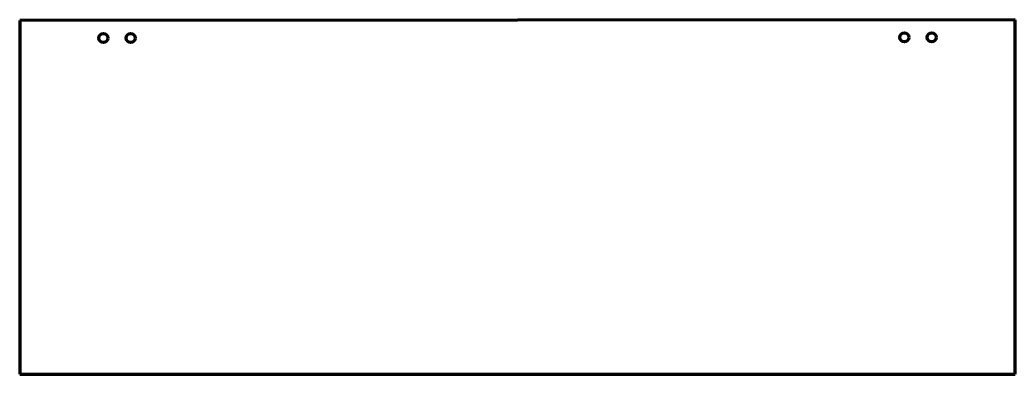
# Model space of a CAD drawing. Header units: inches. Extents: x 0 to 82, y 0 to 29.2.
import ezdxf

# ---------------------------------------------------------------- set-up
doc = ezdxf.new("R2010")
doc.units = ezdxf.units.IN
doc.header["$MEASUREMENT"] = 0
doc.layers.add('1', color=7, linetype='Continuous')

msp = doc.modelspace()

# ---------------------------------------------------------------- linework, layer by layer
at = {"color": 7, "lineweight": 90}
for p, q in [((82, 29.188), (0, 29.125)), ((0, 29.125), (0, 0)), ((82, 0), (82, 29.188)), ((0, 0), (82, 0))]:
    msp.add_line(p, q, dxfattribs=at)
at = {"layer": '1', "color": 1, "lineweight": 90}
for centre in [(6.876, 27.693), (9.126, 27.694), (72.876, 27.743), (75.126, 27.745)]:
    msp.add_circle(centre, 0.375, dxfattribs=at)

doc.saveas('drawing.dxf')
